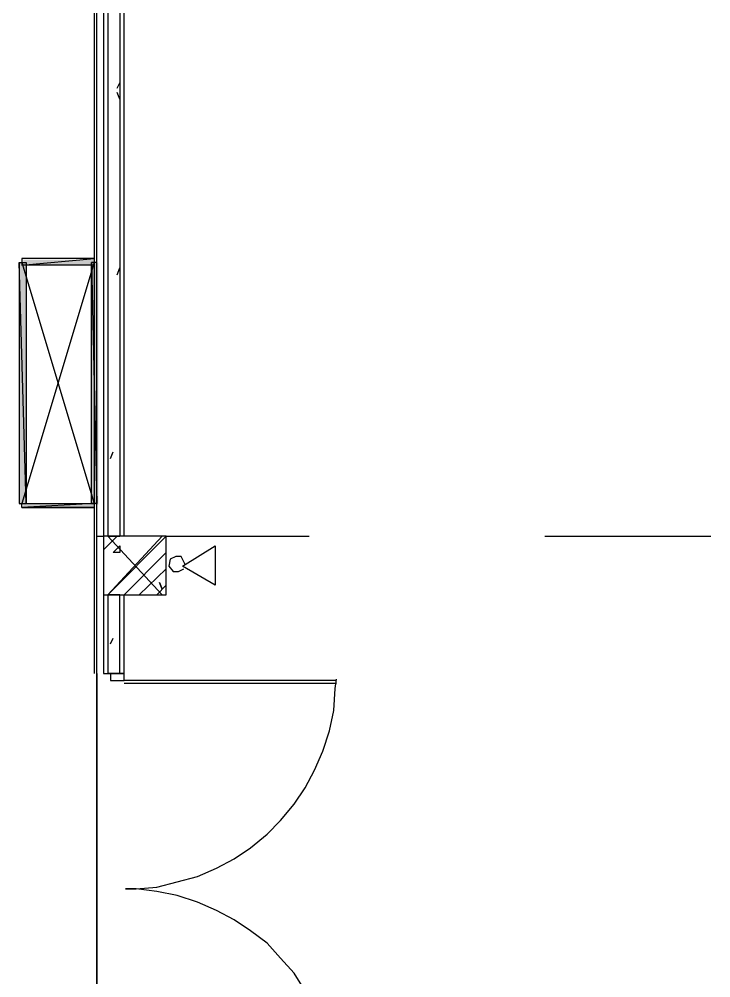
# Model space of a CAD drawing. Header units: millimetres. Extents: x 5 to 415, y 48 to 251.
# Drawn here: x 366.52 to 375.48, y 160.06 to 172.49 of the extents above; entities that cross this region are included whole.
import ezdxf

# ---------------------------------------------------------------- set-up
doc = ezdxf.new("R2010")
doc.units = ezdxf.units.MM
doc.layers.add('H', color=7, linetype='Continuous')
doc.layers.add('P', color=7, linetype='Continuous')

msp = doc.modelspace()

# ---------------------------------------------------------------- hatches: boundary and pattern name
at = {"layer": 'H', "linetype": 'Continuous'}
for points in [[(366.518, 166.194), (366.518, 169.333), (366.607, 169.333), (366.607, 166.194), (366.518, 166.194)], [(366.571, 169.298), (366.571, 169.369), (367.489, 169.369), (367.489, 169.298), (366.571, 169.298)], [(367.453, 166.194), (367.453, 169.333), (367.542, 169.333), (367.542, 166.194), (367.453, 166.194)], [(366.571, 166.158), (366.571, 166.194), (367.489, 166.194), (367.489, 166.158), (366.571, 166.158)]]:
    msp.add_hatch(color=256, dxfattribs=at).paths.add_polyline_path(points)

# ---------------------------------------------------------------- linework, layer by layer
at = {"layer": 'P'}
for points in [[(367.524, 117.863), (367.524, 220.61)], [(367.489, 181.487), (367.489, 164.006)], [(367.524, 164.006), (367.524, 181.487)], [(367.612, 180.693), (367.612, 165.788)], [(367.665, 180.693), (367.665, 165.788)], [(367.665, 180.693), (367.665, 165.788)], [(367.824, 180.693), (367.824, 165.788)], [(367.824, 180.693), (367.824, 165.788)], [(367.877, 165.788), (367.877, 180.693)], [(367.788, 171.591), (367.824, 171.662)], [(367.824, 171.45), (367.788, 171.538)], [(366.607, 166.211), (366.518, 169.333)], [(366.518, 169.333), (366.518, 166.211)], [(366.607, 166.211), (366.518, 169.333)], [(366.518, 169.333), (366.607, 169.333)], [(366.554, 169.386), (366.554, 169.298)], [(366.554, 169.298), (367.489, 169.386)], [(367.489, 169.386), (366.554, 169.386)], [(366.554, 169.298), (367.489, 169.386)], [(367.489, 169.333), (366.554, 166.211)], [(366.554, 169.333), (367.489, 166.211)], [(366.607, 169.333), (366.607, 166.211)], [(367.524, 169.333), (367.453, 169.333)], [(367.453, 169.333), (367.524, 166.211)], [(367.453, 169.333), (367.524, 166.211)], [(367.453, 166.211), (367.453, 169.333)], [(367.489, 169.386), (367.489, 169.298)], [(367.524, 166.211), (367.524, 169.333)], [(367.489, 169.298), (366.554, 169.298)], [(367.788, 169.175), (367.824, 169.263)], [(367.7, 166.793), (367.736, 166.882)], [(366.518, 166.211), (366.607, 166.211)], [(367.489, 166.211), (366.554, 166.158)], [(366.554, 166.158), (366.554, 166.211)], [(366.554, 166.211), (367.489, 166.211)], [(367.489, 166.158), (366.554, 166.158)], [(366.554, 166.158), (367.489, 166.158)], [(367.524, 166.211), (367.453, 166.211)], [(367.524, 165.788), (367.612, 165.788)], [(367.612, 165.612), (367.788, 165.788)], [(367.612, 165.788), (367.612, 165.029)], [(368.423, 165.788), (367.612, 165.788)], [(368.371, 165.029), (367.665, 165.788)], [(367.665, 165.029), (368.371, 165.788)], [(367.665, 165.029), (368.423, 165.788)], [(367.665, 165.788), (367.824, 165.788)], [(368.423, 165.029), (368.423, 165.788)], [(368.423, 165.788), (370.276, 165.788)], [(373.327, 165.788), (375.479, 165.788)], [(367.736, 165.576), (367.824, 165.664)], [(367.824, 165.664), (367.824, 165.576)], [(368.635, 165.4), (369.058, 165.664)], [(369.058, 165.664), (369.058, 165.153)], [(367.824, 165.576), (367.736, 165.576)], [(367.877, 165.029), (368.423, 165.576)], [(368.476, 165.488), (368.459, 165.4)], [(368.547, 165.523), (368.476, 165.488)], [(368.618, 165.523), (368.547, 165.523)], [(368.67, 165.418), (368.618, 165.523)], [(368.071, 165.029), (368.423, 165.365)], [(368.459, 165.4), (368.512, 165.329)], [(368.582, 165.329), (368.653, 165.365)], [(369.058, 165.153), (368.635, 165.4)], [(368.512, 165.329), (368.582, 165.329)], [(368.3, 165.029), (368.423, 165.153)], [(368.335, 165.188), (368.371, 165.1)], [(368.371, 165.1), (368.335, 165.188)], [(367.612, 165.029), (368.423, 165.029)], [(367.612, 165.029), (367.612, 164.006)], [(367.824, 165.029), (367.665, 165.029)], [(367.665, 165.029), (367.665, 164.006)], [(367.665, 165.029), (367.665, 164.006)], [(367.824, 164.006), (367.824, 165.029)], [(367.824, 164.006), (367.824, 165.029)], [(367.877, 164.006), (367.877, 165.029)], [(367.7, 164.394), (367.736, 164.465)], [(367.524, 164.006), (367.524, 158.38)], [(367.612, 164.006), (367.877, 164.006)], [(367.824, 164.006), (367.665, 164.006)], [(367.824, 164.006), (367.665, 164.006)], [(367.877, 164.006), (367.7, 164.006)], [(367.7, 164.006), (367.7, 163.918)], [(367.877, 163.918), (367.877, 164.006)], [(367.7, 163.918), (367.877, 163.918)], [(370.628, 163.918), (367.877, 163.918)], [(370.628, 163.918), (367.877, 163.918)], [(367.877, 163.883), (370.628, 163.883)], [(367.877, 163.883), (370.628, 163.883)], [(370.611, 163.812), (370.628, 163.936)], [(370.593, 163.53), (370.611, 163.812)], [(370.54, 163.266), (370.593, 163.53)], [(370.452, 163.001), (370.54, 163.266)], [(370.346, 162.754), (370.452, 163.001)], [(370.223, 162.525), (370.346, 162.754)], [(370.082, 162.313), (370.223, 162.525)], [(369.905, 162.101), (370.082, 162.313)], [(369.729, 161.925), (369.905, 162.101)], [(369.517, 161.749), (369.729, 161.925)], [(369.305, 161.608), (369.517, 161.749)], [(369.076, 161.484), (369.305, 161.608)], [(368.565, 161.308), (368.829, 161.378)], [(368.829, 161.378), (369.076, 161.484)], [(368.3, 161.237), (368.565, 161.308)], [(368.035, 161.219), (367.894, 161.219)], [(367.894, 161.219), (368.035, 161.219)], [(368.035, 161.219), (368.3, 161.237)], [(368.3, 161.184), (368.035, 161.219)], [(368.565, 161.131), (368.3, 161.184)], [(368.829, 161.043), (368.565, 161.131)], [(369.076, 160.937), (368.829, 161.043)], [(369.305, 160.814), (369.076, 160.937)], [(369.517, 160.673), (369.305, 160.814)], [(369.729, 160.514), (369.517, 160.673)], [(369.905, 160.32), (369.729, 160.514)], [(370.082, 160.126), (369.905, 160.32)], [(370.223, 159.897), (370.082, 160.126)]]:
    msp.add_lwpolyline(points, dxfattribs=at)

doc.saveas('drawing.dxf')
